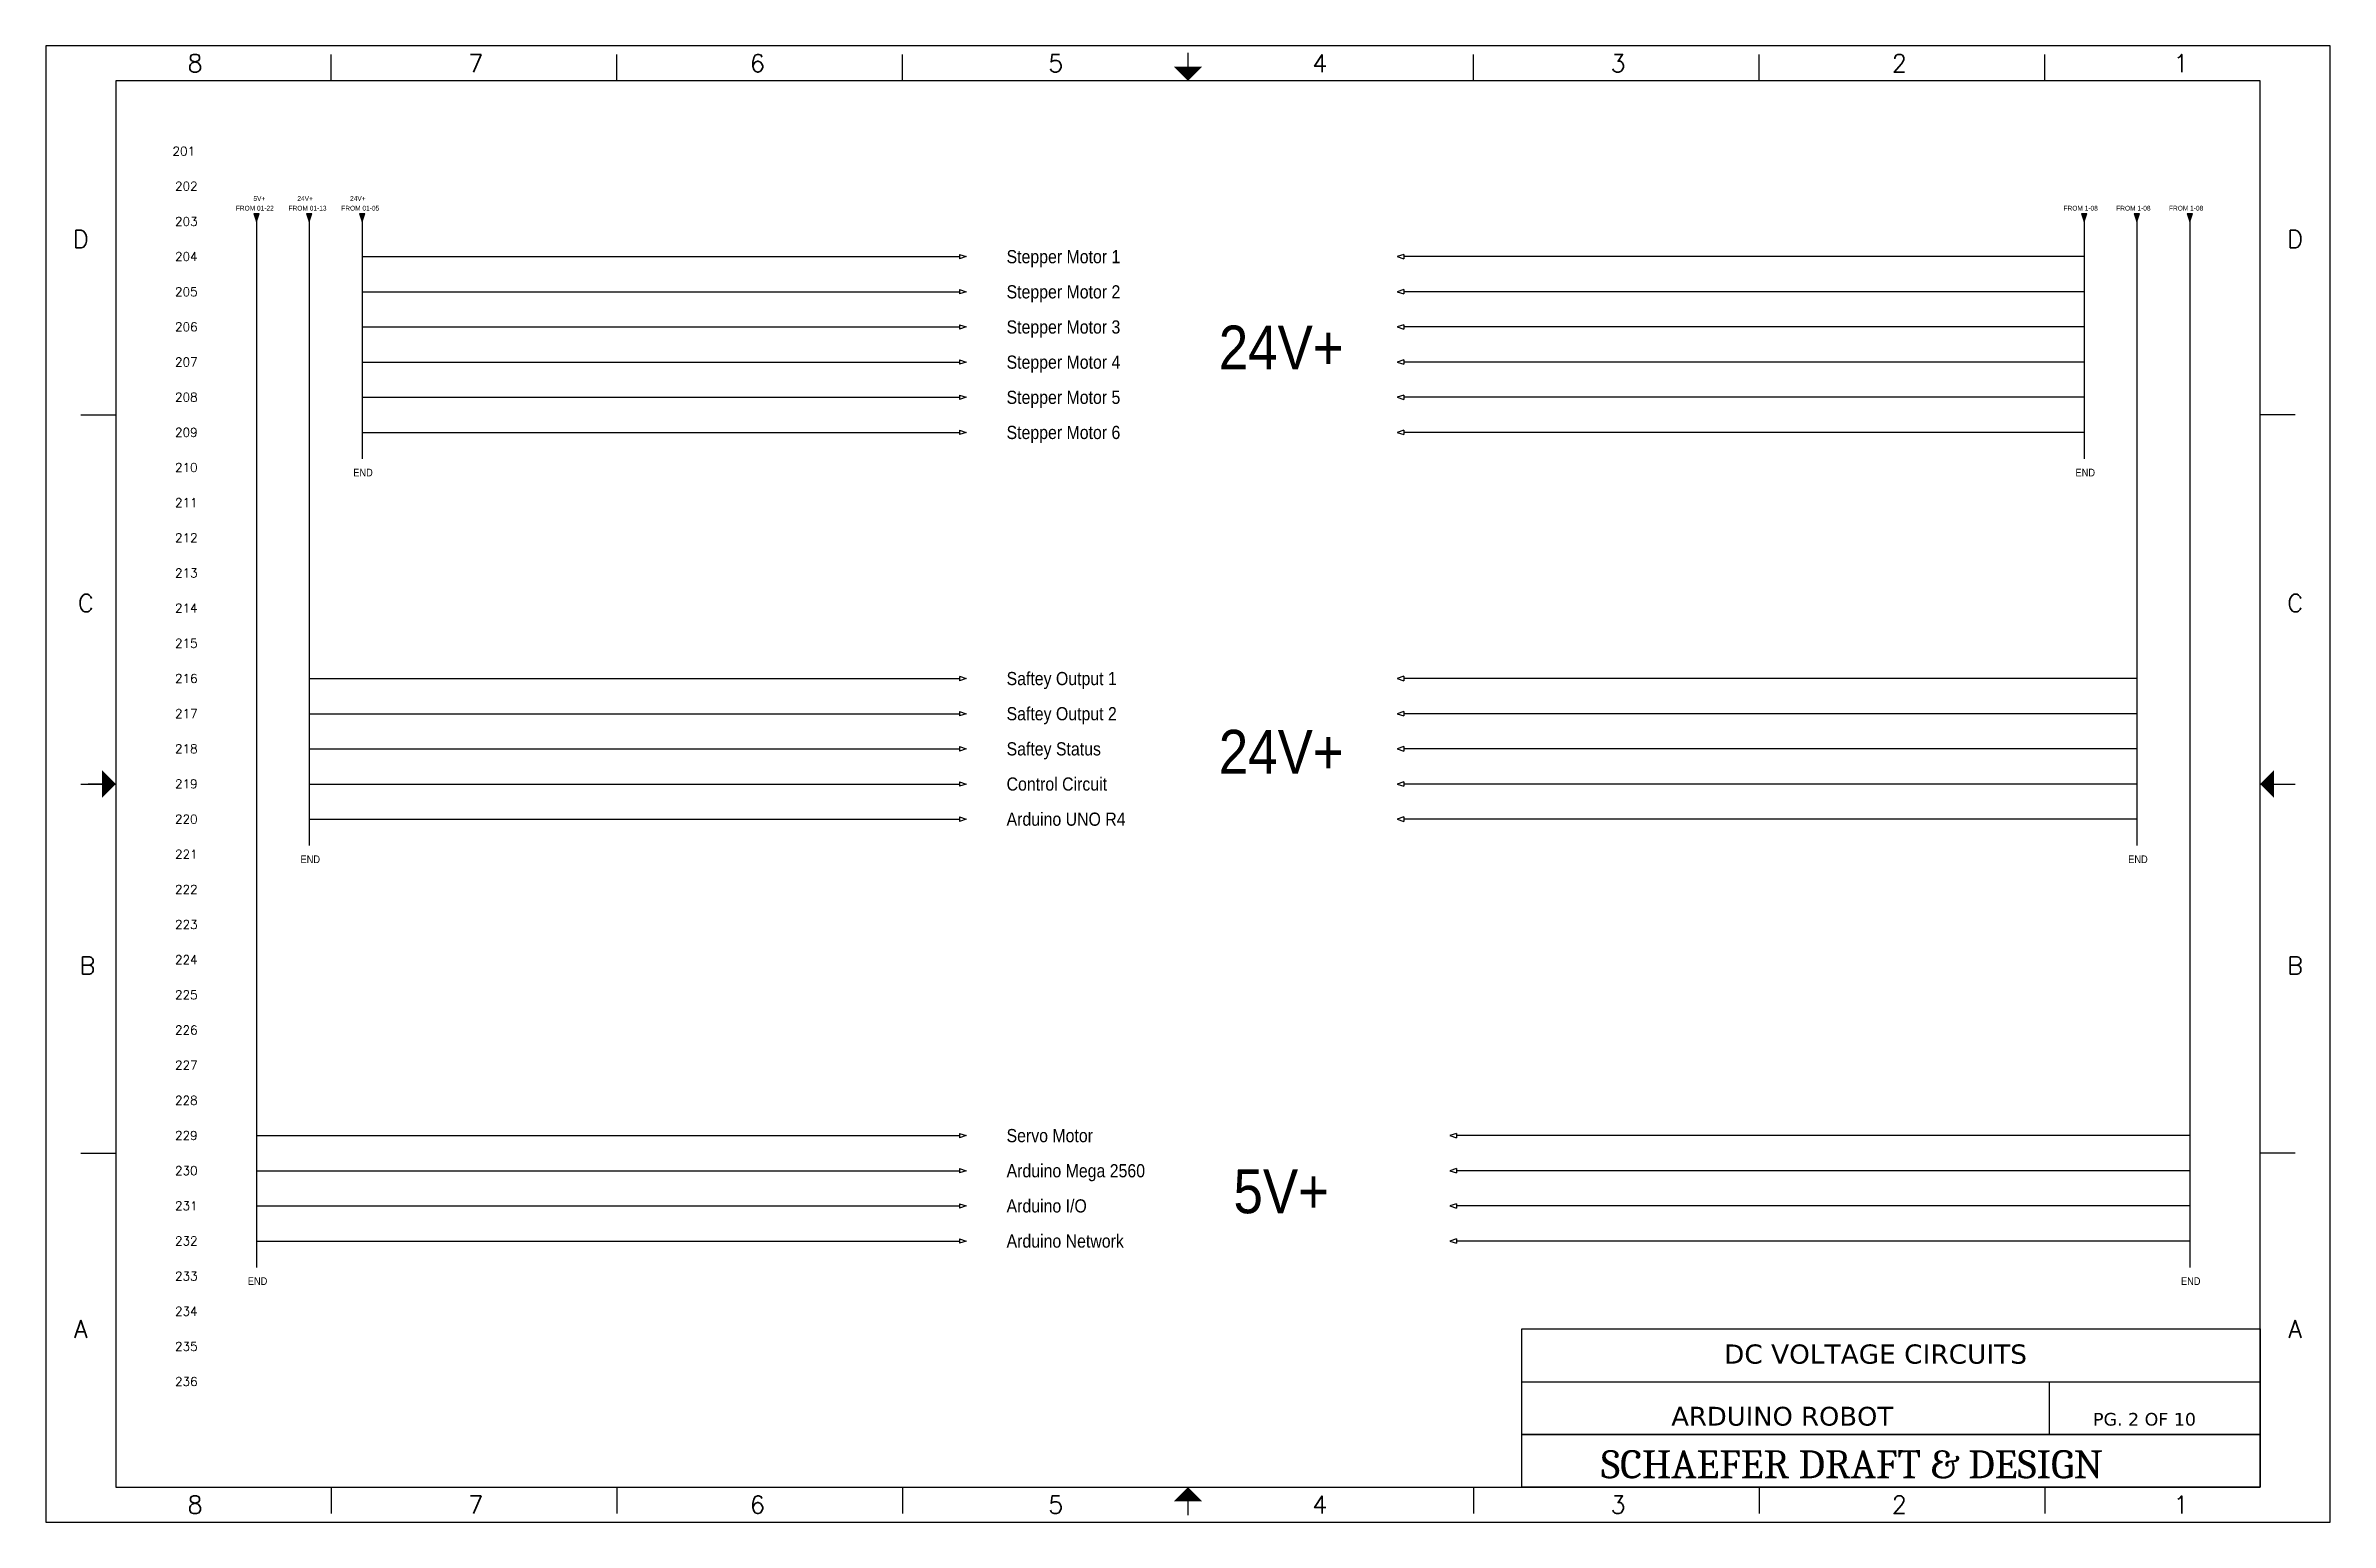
# Model space of a CAD drawing. Header units: inches. Extents: x 1.5 to 34, y 1.5 to 22.5.
import ezdxf
from ezdxf.enums import TextEntityAlignment as Align

# ---------------------------------------------------------------- set-up
doc = ezdxf.new("R2010")
doc.units = ezdxf.units.IN
doc.header["$MEASUREMENT"] = 0
for name, color, linetype in [('PSYMS', 7, 'Continuous'), ('SYMS', 7, 'Continuous'), ('Title Block', 7, 'Continuous')]:
    doc.layers.add(name, color=color, linetype=linetype)
doc.layers.add('Schraffur (ISO)', color=7, linetype='Continuous', lineweight=18)
doc.layers.add('Skizziergeometrie (ISO)', color=7, linetype='Continuous', lineweight=25)
doc.styles.add('AW_TAG', font='txt', dxfattribs={"width": 0.9, "height": 0.109375})
doc.styles.add('Roman', font='romans')
doc.styles.get("Standard").update_dxf_attribs({"font": 'cambriab.ttf'})
doc.styles.add('Textstil62', font='verdana.ttf')
doc.styles.add('WD', font='romans.shx')

# ---------------------------------------------------------------- blocks, each defined once
blk = doc.blocks.new('ANSI_border_D')
at = {"layer": 'Title Block'}
for p, q in [((0, 21), (0, 0)), ((32.5, 21), (0, 21)), ((4.062, 20.5), (4.062, 20.875)), ((8.125, 20.5), (8.125, 20.875)), ((12.187, 20.5), (12.187, 20.875)), ((16.25, 20.5), (16.25, 20.875)), ((20.312, 20.5), (20.312, 20.875)), ((24.375, 20.5), (24.375, 20.875)), ((28.437, 20.5), (28.437, 20.875)), ((32.5, 0), (32.5, 21)), ((32.5, 20.5), (32.5, 20.875)), ((1, 20.5), (1, 0.5)), ((31.5, 20.5), (1, 20.5)), ((31.5, 0.5), (31.5, 20.5)), ((0.5, 15.75), (1, 15.75)), ((32, 15.75), (31.5, 15.75)), ((0.5, 10.5), (1, 10.5)), ((31.5, 10.5), (32, 10.5)), ((0.5, 5.25), (1, 5.25)), ((32, 5.25), (31.5, 5.25)), ((1, 0.5), (31.5, 0.5)), ((4.062, 0.5), (4.062, 0.125)), ((8.125, 0.5), (8.125, 0.125)), ((12.187, 0.5), (12.187, 0.125)), ((16.25, 0.125), (16.25, 0.5)), ((20.312, 0.5), (20.312, 0.125)), ((24.375, 0.5), (24.375, 0.125)), ((28.437, 0.5), (28.437, 0.125)), ((32.5, 0.125), (32.5, 0.5)), ((0, 0), (32.5, 0))]:
    blk.add_line(p, q, dxfattribs=at)
at = {"layer": 'Title Block', "const_width": 0.02}
for points in [[(16.25, 20.9), (16.25, 20.7)], [(0.6, 10.5), (0.6, 10.5)], [(0.6, 10.5), (0.8, 10.5)], [(31.9, 10.5), (31.9, 10.5)], [(16.25, 0.1), (16.25, 0.3)]]:
    blk.add_lwpolyline(points, dxfattribs=at)
at = {"layer": 'Title Block'}
for points in [[(16.05, 20.7), (16.45, 20.7), (16.25, 20.5)], [(0.8, 10.3), (0.8, 10.7), (1, 10.5)], [(31.7, 10.3), (31.7, 10.7), (31.5, 10.5)], [(16.05, 0.3), (16.45, 0.3), (16.25, 0.5)]]:
    blk.add_solid(points, dxfattribs=at)
at = {"layer": 'Title Block', "style": 'Roman'}
for s, p in [('8', (2.125, 20.75)), ('7', (6.119, 20.75)), ('6', (10.125, 20.75)), ('5', (14.369, 20.75)), ('4', (18.125, 20.75)), ('3', (22.369, 20.75)), ('2', (26.369, 20.75)), ('1', (30.375, 20.75)), ('D', (0.5, 18.25)), ('D', (32, 18.25)), ('C', (0.571, 13.073)), ('C', (32, 13.073)), ('B', (0.595, 7.919)), ('B', (32, 7.919)), ('A', (0.5, 2.75)), ('A', (32, 2.75)), ('8', (2.125, 0.25)), ('7', (6.119, 0.25)), ('6', (10.125, 0.25)), ('5', (14.369, 0.25)), ('4', (18.125, 0.25)), ('3', (22.369, 0.25)), ('2', (26.369, 0.25)), ('1', (30.375, 0.25))]:
    blk.add_text(s, height=0.25, dxfattribs=at).set_placement(p, align=Align.MIDDLE_CENTER)
blk = doc.blocks.new('WD_MLRH')
at = {"style": 'WD'}
blk.add_attdef('RUNGFIRST', text='', height=0.125, dxfattribs=at).set_placement((-0.25, 0), align=Align.MIDDLE_RIGHT)
at = {"style": 'WD', "flags": 1}
for tag, p in [('RUNGHORV', (-0.25, -0.127)), ('WIREMODE', (-0.25, -0.281)), ('RUNGDIST', (-0.25, -0.2)), ('RUNGCNT', (-0.25, -0.237)), ('RUNGINC', (-0.25, -0.163)), ('WIREFMT', (-0.25, -0.321)), ('WIRE-START', (-0.25, -0.356)), ('WIRE-GSUF', (-0.25, -0.396)), ('PH3SPACE', (-0.25, -0.437))]:
    blk.add_attdef(tag, text='', height=0.025, dxfattribs=at).set_placement(p, align=Align.RIGHT)
blk = doc.blocks.new('A$C2b08aa50')
at = {"layer": 'PSYMS', "style": 'AW_TAG', "width": 0.9}
blk.add_text('END', height=0.1094, dxfattribs=at).set_placement((0, 0))
blk = doc.blocks.new('HA1X1')
for p, q in [((-0.09375, 0.03125), (0, 0)), ((0, 0), (-0.09375, -0.03125))]:
    blk.add_line(p, q)
at = {"style": 'WD', "flags": 1}
blk.add_attdef('X4TERM01', (0, 0), '', height=0.01, dxfattribs=at)
at = {"style": 'WD', "width": 0.9}
blk.add_attdef('DESC1', (0.1, 0.0406), '', height=0.125, dxfattribs=at)
blk.add_attdef('DESC2', text='', height=0.125, dxfattribs=at).set_placement((0.1, -0.025), align=Align.TOP_LEFT)

msp = doc.modelspace()

# ---------------------------------------------------------------- hatches: boundary and pattern name
at = {"layer": 'Schraffur (ISO)'}
for points in [[(4.462, 20.113), (4.5, 20), (4.538, 20.113)], [(5.212, 20.113), (5.25, 20), (5.288, 20.113)], [(5.962, 20.113), (6, 20), (6.038, 20.113)], [(30.462, 20.113), (30.5, 20), (30.538, 20.113)], [(31.212, 20.113), (31.25, 20), (31.288, 20.113)], [(31.962, 20.113), (32, 20), (32.038, 20.113)]]:
    msp.add_hatch(color=256, dxfattribs=at).paths.add_polyline_path(points)

# ---------------------------------------------------------------- linework, layer by layer
at = {"layer": 'PSYMS'}
for p, q in [((4.5, 20), (4.5, 5.125)), ((5.25, 20), (5.25, 11.125)), ((6, 20), (6, 16.625)), ((30.5, 20), (30.5, 16.625)), ((31.25, 20), (31.25, 11.125)), ((32, 20), (32, 5.125)), ((6, 19.5), (14.5, 19.5)), ((14.5, 19.531), (14.5, 19.469)), ((20.82, 19.531), (20.82, 19.469)), ((30.5, 19.5), (20.82, 19.5)), ((6, 19), (14.5, 19)), ((14.5, 19.031), (14.5, 18.969)), ((20.82, 19.031), (20.82, 18.969)), ((30.5, 19), (20.82, 19)), ((14.5, 18.531), (14.5, 18.469)), ((20.82, 18.531), (20.82, 18.469)), ((6, 18.5), (14.5, 18.5)), ((30.5, 18.5), (20.82, 18.5)), ((6, 18), (14.5, 18)), ((14.5, 18.031), (14.5, 17.969)), ((20.82, 18.031), (20.82, 17.969)), ((30.5, 18), (20.82, 18)), ((6, 17.5), (14.5, 17.5)), ((14.5, 17.531), (14.5, 17.469)), ((20.82, 17.531), (20.82, 17.469)), ((30.5, 17.5), (20.82, 17.5)), ((6, 17), (14.5, 17)), ((14.5, 17.031), (14.5, 16.969)), ((20.82, 17.031), (20.82, 16.969)), ((30.5, 17), (20.82, 17)), ((5.25, 13.5), (14.5, 13.5)), ((14.5, 13.531), (14.5, 13.469)), ((20.82, 13.531), (20.82, 13.469)), ((31.25, 13.5), (20.82, 13.5)), ((5.25, 13), (14.5, 13)), ((14.5, 13.031), (14.5, 12.969)), ((20.82, 13.031), (20.82, 12.969)), ((31.25, 13), (20.82, 13)), ((5.25, 12.5), (14.5, 12.5)), ((14.5, 12.531), (14.5, 12.469)), ((20.82, 12.531), (20.82, 12.469)), ((31.25, 12.5), (20.82, 12.5)), ((14.5, 12.031), (14.5, 11.969)), ((20.82, 12.031), (20.82, 11.969)), ((5.25, 12), (14.5, 12)), ((31.25, 12), (20.82, 12)), ((5.25, 11.5), (14.5, 11.5)), ((14.5, 11.531), (14.5, 11.469)), ((20.82, 11.531), (20.82, 11.469)), ((31.25, 11.5), (20.82, 11.5)), ((4.5, 7), (14.5, 7)), ((14.5, 7.031), (14.5, 6.969)), ((21.57, 7.031), (21.57, 6.969)), ((32, 7), (21.57, 7)), ((4.5, 6.5), (14.5, 6.5)), ((14.5, 6.531), (14.5, 6.469)), ((21.57, 6.531), (21.57, 6.469)), ((32, 6.5), (21.57, 6.5)), ((4.5, 6), (14.5, 6)), ((14.5, 6.031), (14.5, 5.969)), ((21.57, 6.031), (21.57, 5.969)), ((32, 6), (21.57, 6)), ((14.5, 5.531), (14.5, 5.469)), ((21.57, 5.531), (21.57, 5.469)), ((4.5, 5.5), (14.5, 5.5)), ((32, 5.5), (21.57, 5.5)), ((22.5, 3.5), (33, 3.5)), ((30, 3.5), (30, 2.75))]:
    msp.add_line(p, q, dxfattribs=at)
for points in [[(33, 2.75), (22.5, 2.75), (22.5, 4.25), (33, 4.25)], [(22.5, 2.75), (33, 2.75), (33, 2), (22.5, 2)]]:
    msp.add_lwpolyline(points, close=True, dxfattribs=at)
at = {"layer": 'Skizziergeometrie (ISO)'}
for p, q in [((4.462, 20.113), (4.538, 20.113)), ((4.462, 20.113), (4.5, 20)), ((4.5, 20), (4.538, 20.113)), ((5.212, 20.113), (5.288, 20.113)), ((5.212, 20.113), (5.25, 20)), ((5.25, 20), (5.288, 20.113)), ((5.962, 20.113), (6.038, 20.113)), ((5.962, 20.113), (6, 20)), ((6, 20), (6.038, 20.113)), ((30.462, 20.113), (30.538, 20.113)), ((30.462, 20.113), (30.5, 20)), ((30.5, 20), (30.538, 20.113)), ((31.212, 20.113), (31.288, 20.113)), ((31.212, 20.113), (31.25, 20)), ((31.25, 20), (31.288, 20.113)), ((31.962, 20.113), (32.038, 20.113)), ((31.962, 20.113), (32, 20)), ((32, 20), (32.038, 20.113))]:
    msp.add_line(p, q, dxfattribs=at)

# ---------------------------------------------------------------- block references
msp.add_blockref('ANSI_border_D', (1.5, 1.5))
msp.add_blockref('WD_MLRH', (3.875, 21)).add_auto_attribs({'RUNGFIRST': '201'})
at = {"layer": 'PSYMS'}
for p in [(5.875, 16.375), (30.375, 16.375), (5.125, 10.875), (31.125, 10.875), (4.375, 4.875), (31.875, 4.875)]:
    msp.add_blockref('A$C2b08aa50', p, dxfattribs=at)
at = {"layer": 'SYMS'}
for p in [(14.594, 19.5), (14.594, 19), (14.594, 18.5), (14.594, 18), (14.594, 17.5), (14.594, 17), (14.594, 13.5), (14.594, 13), (14.594, 12.5), (14.594, 12), (14.594, 11.5), (14.594, 7), (14.594, 6.5), (14.594, 6), (14.594, 5.5)]:
    msp.add_blockref('HA1X1', p, dxfattribs=at)
at = {"layer": 'SYMS', "xscale": -1}
for p in [(20.727, 19.5), (20.727, 19), (20.727, 18.5), (20.727, 18), (20.727, 17.5), (20.727, 17), (20.727, 13.5), (20.727, 13), (20.727, 12.5), (20.727, 12), (20.727, 11.5), (21.477, 7), (21.477, 6.5), (21.477, 6), (21.477, 5.5)]:
    msp.add_blockref('HA1X1', p, dxfattribs=at)

# ---------------------------------------------------------------- texts
at = {"style": 'WD'}
for s, p in [('202', (3.661, 20.501)), ('203', (3.661, 20.001)), ('204', (3.661, 19.501)), ('205', (3.661, 19.001)), ('206', (3.661, 18.501)), ('207', (3.661, 18.001)), ('208', (3.661, 17.501)), ('209', (3.661, 17.001)), ('210', (3.661, 16.501)), ('211', (3.661, 16.001)), ('212', (3.661, 15.501)), ('213', (3.661, 15.001)), ('214', (3.661, 14.501)), ('215', (3.661, 14.001)), ('216', (3.661, 13.501)), ('217', (3.661, 13.001)), ('218', (3.661, 12.501)), ('219', (3.661, 12.001)), ('220', (3.661, 11.501)), ('221', (3.661, 11.001)), ('222', (3.661, 10.501)), ('223', (3.661, 10.001)), ('224', (3.661, 9.501)), ('225', (3.661, 9.001)), ('226', (3.661, 8.501)), ('227', (3.661, 8.001)), ('228', (3.661, 7.501)), ('229', (3.661, 7.001)), ('230', (3.661, 6.501)), ('231', (3.661, 6.001)), ('232', (3.661, 5.501)), ('233', (3.661, 5.001)), ('234', (3.661, 4.501)), ('235', (3.661, 4.001)), ('236', (3.661, 3.501))]:
    msp.add_text(s, height=0.125, dxfattribs=at).set_placement(p, align=Align.MIDDLE_RIGHT)
at = {"layer": 'PSYMS', "style": 'AW_TAG', "width": 0.9}
for s, height, p in [('FROM 01-22', 0.068, (4.205, 20.155)), ('5V+', 0.068, (4.455, 20.293)), ('FROM 01-13', 0.068, (4.955, 20.155)), ('24V+', 0.068, (5.08, 20.293)), ('FROM 01-05', 0.068, (5.705, 20.155)), ('24V+', 0.068, (5.83, 20.293)), ('FROM 1-08', 0.068, (30.205, 20.155)), ('FROM 1-08', 0.068, (30.955, 20.155)), ('FROM 1-08', 0.068, (31.705, 20.155)), ('Stepper Motor 1', 0.1875, (15.169, 19.406)), ('Stepper Motor 2', 0.1875, (15.169, 18.906)), ('Stepper Motor 3', 0.1875, (15.169, 18.406)), ('24V+', 0.625, (18.188, 17.895)), ('Stepper Motor 4', 0.1875, (15.169, 17.906)), ('Stepper Motor 5', 0.1875, (15.169, 17.406)), ('Stepper Motor 6', 0.1875, (15.169, 16.906)), ('Saftey Output 1 ', 0.1875, (15.169, 13.406)), ('Saftey Output 2 ', 0.1875, (15.169, 12.906)), ('24V+', 0.625, (18.188, 12.145)), ('Saftey Status ', 0.1875, (15.169, 12.406)), ('Control Circuit', 0.1875, (15.169, 11.906)), ('Arduino UNO R4 ', 0.1875, (15.169, 11.406)), ('Servo Motor', 0.1875, (15.169, 6.906)), ('Arduino Mega 2560', 0.1875, (15.169, 6.406)), (' 5V+', 0.625, (18.188, 5.895)), ('Arduino I/O  ', 0.1875, (15.169, 5.906)), ('Arduino Network  ', 0.1875, (15.169, 5.406))]:
    msp.add_text(s, height=height, dxfattribs=at).set_placement(p)
at = {"layer": 'PSYMS', "style": 'Textstil62'}
for s, height, p in [('DC VOLTAGE CIRCUITS', 0.27341, (25.375, 3.756)), ('ARDUINO ROBOT', 0.26765, (24.625, 2.875)), ('PG. 2 OF 10', 0.18026, (30.625, 2.875))]:
    msp.add_text(s, height=height, dxfattribs=at).set_placement(p)
at = {"layer": 'PSYMS'}
msp.add_text('SCHAEFER DRAFT & DESIGN', height=0.39983, dxfattribs=at).set_placement((23.625, 2.125))

doc.saveas('drawing.dxf')
